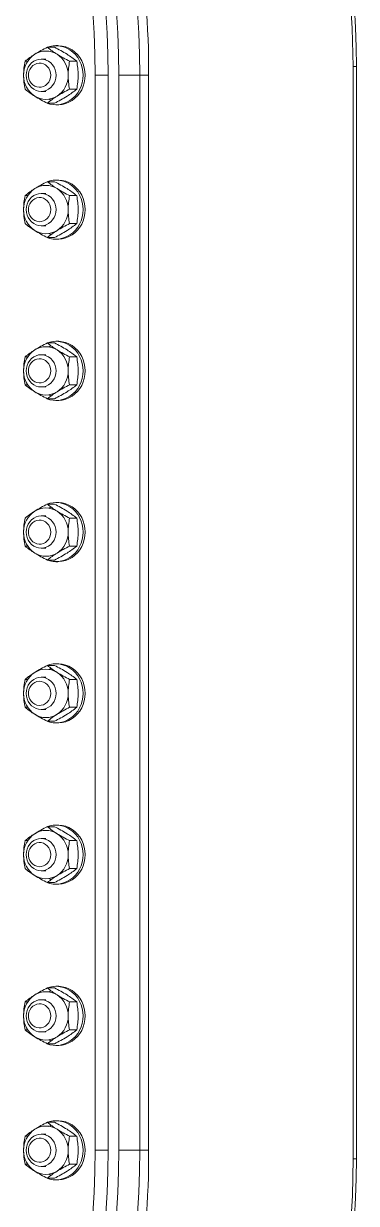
# Model space of a CAD drawing. Header units: inches. Extents: x 0 to 4731, y 0 to 1632.
# Drawn here: x 1624.62 to 1634.37, y 531.47 to 566.04 of the extents above; entities that cross this region are included whole.
import ezdxf

# ---------------------------------------------------------------- set-up
doc = ezdxf.new("R2010")
doc.units = ezdxf.units.IN
doc.header["$LTSCALE"] = 48
doc.header["$MEASUREMENT"] = 0
doc.layers.add('Equipment-AM_0', color=7, linetype='Continuous', lineweight=50)

msp = doc.modelspace()

# ---------------------------------------------------------------- linework, layer by layer
at = {"layer": 'Equipment-AM_0', "lineweight": 18}
for p, q in [((1625.526375, 565.344525), (1625.319768, 565.344525)), ((1625.630744, 565.392375), (1625.569211, 565.392375)), ((1624.74431, 564.93538), (1624.667442, 564.93538)), ((1625.276932, 564.998675), (1625.138484, 564.998675)), ((1626.178701, 564.93538), (1625.972094, 564.93538)), ((1626.717954, 564.526234), (1627.102532, 564.526234)), ((1626.717954, 533.030171), (1626.717954, 564.526234)), ((1627.102532, 533.030171), (1627.102532, 564.526234)), ((1627.410194, 564.526234), (1627.410194, 533.030171)), ((1628.025519, 564.526234), (1627.410194, 564.526234)), ((1628.025519, 564.526234), (1628.025519, 533.030171)), ((1628.025519, 564.526234), (1628.284817, 564.526234)), ((1628.284817, 564.778202), (1628.284817, 532.778202)), ((1634.274752, 564.778202), (1634.274752, 532.778202)), ((1634.274752, 564.778202), (1634.370121, 564.778202)), ((1634.370121, 532.778202), (1634.370121, 564.778202)), ((1626.178701, 564.117088), (1625.972094, 564.117088)), ((1625.138484, 564.053793), (1625.276932, 564.053793)), ((1625.526375, 563.707942), (1625.319768, 563.707942)), ((1625.569211, 563.660092), (1625.630744, 563.660092)), ((1625.526375, 561.407518), (1625.319768, 561.407518)), ((1625.630744, 561.455368), (1625.569211, 561.455368)), ((1625.276932, 561.061667), (1625.138484, 561.061667)), ((1624.74431, 560.998372), (1624.667442, 560.998372)), ((1626.178701, 560.998372), (1625.972094, 560.998372)), ((1625.138484, 560.116785), (1625.276932, 560.116785)), ((1626.178701, 560.18008), (1625.972094, 560.18008)), ((1625.526375, 559.770934), (1625.319768, 559.770934)), ((1625.569211, 559.723084), (1625.630744, 559.723084)), ((1625.526375, 556.683108), (1625.319768, 556.683108)), ((1625.630744, 556.730958), (1625.569211, 556.730958)), ((1624.74431, 556.273962), (1624.667442, 556.273962)), ((1625.276932, 556.337257), (1625.138484, 556.337257)), ((1626.178701, 556.273962), (1625.972094, 556.273962)), ((1624.74431, 555.45567), (1624.667442, 555.45567)), ((1625.138484, 555.392375), (1625.276932, 555.392375)), ((1626.178701, 555.45567), (1625.972094, 555.45567)), ((1625.526375, 555.046525), (1625.319768, 555.046525)), ((1625.569211, 554.998675), (1625.630744, 554.998675)), ((1625.526375, 551.958699), (1625.319768, 551.958699)), ((1625.630744, 552.006549), (1625.569211, 552.006549)), ((1625.276932, 551.612848), (1625.138484, 551.612848)), ((1626.178701, 551.549553), (1625.972094, 551.549553)), ((1624.74431, 550.731261), (1624.667442, 550.731261)), ((1625.138484, 550.667966), (1625.276932, 550.667966)), ((1626.178701, 550.731261), (1625.972094, 550.731261)), ((1625.526375, 550.322115), (1625.319768, 550.322115)), ((1625.569211, 550.274265), (1625.630744, 550.274265)), ((1625.526375, 547.234289), (1625.319768, 547.234289)), ((1625.630744, 547.282139), (1625.569211, 547.282139)), ((1625.276932, 546.888438), (1625.138484, 546.888438)), ((1624.74431, 546.825143), (1624.667442, 546.825143)), ((1626.178701, 546.825143), (1625.972094, 546.825143)), ((1624.74431, 546.006852), (1624.667442, 546.006852)), ((1625.138484, 545.943557), (1625.276932, 545.943557)), ((1626.178701, 546.006852), (1625.972094, 546.006852)), ((1625.526375, 545.597706), (1625.319768, 545.597706)), ((1625.569211, 545.549856), (1625.630744, 545.549856)), ((1625.526375, 542.50988), (1625.319768, 542.50988)), ((1625.630744, 542.55773), (1625.569211, 542.55773)), ((1624.74431, 542.100734), (1624.667442, 542.100734)), ((1625.276932, 542.164029), (1625.138484, 542.164029)), ((1626.178701, 542.100734), (1625.972094, 542.100734)), ((1625.138484, 541.219147), (1625.276932, 541.219147)), ((1626.178701, 541.282442), (1625.972094, 541.282442)), ((1625.526375, 540.873296), (1625.319768, 540.873296)), ((1625.569211, 540.825446), (1625.630744, 540.825446)), ((1625.526375, 537.78547), (1625.319768, 537.78547)), ((1625.630744, 537.83332), (1625.569211, 537.83332)), ((1624.74431, 537.376324), (1624.667442, 537.376324)), ((1625.276932, 537.43962), (1625.138484, 537.43962)), ((1626.178701, 537.376324), (1625.972094, 537.376324)), ((1624.74431, 536.558033), (1624.667442, 536.558033)), ((1625.138484, 536.494738), (1625.276932, 536.494738)), ((1626.178701, 536.558033), (1625.972094, 536.558033)), ((1625.526375, 536.148887), (1625.319768, 536.148887)), ((1625.569211, 536.101037), (1625.630744, 536.101037)), ((1625.526375, 533.848462), (1625.319768, 533.848462)), ((1625.630744, 533.896312), (1625.569211, 533.896312)), ((1624.74431, 533.439317), (1624.667442, 533.439317)), ((1625.276932, 533.502612), (1625.138484, 533.502612)), ((1626.178701, 533.439317), (1625.972094, 533.439317)), ((1626.717954, 533.030171), (1627.102532, 533.030171)), ((1628.025519, 533.030171), (1627.410194, 533.030171)), ((1628.025519, 533.030171), (1628.284817, 533.030171)), ((1634.274752, 532.778202), (1634.370121, 532.778202)), ((1624.74431, 532.621025), (1624.667442, 532.621025)), ((1625.138484, 532.55773), (1625.276932, 532.55773)), ((1626.178701, 532.621025), (1625.972094, 532.621025)), ((1625.526375, 532.211879), (1625.319768, 532.211879)), ((1625.569211, 532.164029), (1625.630744, 532.164029))]:
    msp.add_line(p, q, dxfattribs=at)
at = {"layer": 'Equipment-AM_0', "lineweight": 18, "flags": 128}
for points in [[(1634.180112, 567.00422), (1634.251051, 565.891986), (1634.274752, 564.778202)], [(1626.717954, 564.526234), (1626.710503, 565.144587), (1626.688154, 565.762516), (1626.650924, 566.379598)], [(1627.102532, 564.526234), (1627.095081, 565.144587), (1627.072732, 565.762516), (1627.035502, 566.379598)], [(1627.343164, 566.379598), (1627.380394, 565.762516), (1627.402743, 565.144587), (1627.410194, 564.526234)], [(1627.958489, 566.379598), (1627.995719, 565.762516), (1628.018068, 565.144587), (1628.025519, 564.526234)], [(1626.366499, 564.526234), (1626.359953, 564.636993), (1626.340423, 564.745934), (1626.30823, 564.851268), (1626.263903, 564.951265), (1626.208168, 565.044282), (1626.141942, 565.128793), (1626.066312, 565.203411), (1625.982519, 565.266909), (1625.89194, 565.318245), (1625.796061, 565.356576), (1625.696458, 565.381273), (1625.594765, 565.39193), (1625.492653, 565.388373), (1625.391798, 565.370659), (1625.299562, 565.341335)], [(1626.428031, 564.526234), (1626.421485, 564.636993), (1626.401956, 564.745934), (1626.369763, 564.851268), (1626.325435, 564.951265), (1626.269701, 565.044282), (1626.203475, 565.128793), (1626.127844, 565.203411), (1626.044052, 565.266909), (1625.953472, 565.318245), (1625.857594, 565.356576), (1625.757991, 565.381273), (1625.656298, 565.39193), (1625.630744, 565.392375)], [(1625.573368, 564.526234), (1625.566761, 564.444195), (1625.547141, 564.364649), (1625.515105, 564.290013), (1625.471624, 564.222554), (1625.418022, 564.164323), (1625.355926, 564.117088), (1625.287223, 564.082284), (1625.214001, 564.06097), (1625.138484, 564.053793), (1625.062967, 564.06097), (1624.989745, 564.082284), (1624.921042, 564.117088), (1624.858946, 564.164323), (1624.805343, 564.222554), (1624.761863, 564.290013), (1624.729826, 564.364649), (1624.710207, 564.444195), (1624.7036, 564.526234), (1624.710207, 564.608272), (1624.729826, 564.687818), (1624.761863, 564.762454), (1624.805343, 564.829913), (1624.858946, 564.888144), (1624.921042, 564.93538), (1624.989745, 564.970183), (1625.062967, 564.991497), (1625.138484, 564.998675), (1625.214001, 564.991497), (1625.287223, 564.970183), (1625.355926, 564.93538), (1625.418022, 564.888144), (1625.471624, 564.829913), (1625.515105, 564.762454), (1625.547141, 564.687818), (1625.566761, 564.608272), (1625.573368, 564.526234)], [(1625.418498, 564.526234), (1625.411821, 564.59756), (1625.392065, 564.665966), (1625.360037, 564.728652), (1625.31705, 564.78305), (1625.264863, 564.826934), (1625.205613, 564.858508), (1625.141725, 564.876478), (1625.075815, 564.88011), (1625.010581, 564.869253), (1624.948694, 564.844353), (1624.892688, 564.80643), (1624.844856, 564.757035), (1624.807155, 564.698191), (1624.781129, 564.632307), (1624.767845, 564.562081), (1624.767845, 564.490387), (1624.781129, 564.42016), (1624.807155, 564.354276), (1624.844856, 564.295432), (1624.892688, 564.246038), (1624.948694, 564.208114), (1625.010581, 564.183214), (1625.075815, 564.172358), (1625.141725, 564.175989), (1625.205613, 564.193959), (1625.264863, 564.225533), (1625.31705, 564.269417), (1625.360037, 564.323816), (1625.392065, 564.386501), (1625.411821, 564.454907), (1625.418498, 564.526234)], [(1625.304564, 563.7092), (1625.391798, 563.681808), (1625.492653, 563.664094), (1625.594765, 563.660537), (1625.696458, 563.671194), (1625.796061, 563.695891), (1625.89194, 563.734223), (1625.982519, 563.785559), (1626.066312, 563.849057), (1626.141942, 563.923674), (1626.208168, 564.008185), (1626.263903, 564.101203), (1626.30823, 564.201199), (1626.340423, 564.306533), (1626.359953, 564.415474), (1626.366499, 564.526234)], [(1625.630744, 563.660092), (1625.656298, 563.660537), (1625.757991, 563.671194), (1625.857594, 563.695891), (1625.953472, 563.734223), (1626.044052, 563.785559), (1626.127844, 563.849057), (1626.203475, 563.923674), (1626.269701, 564.008185), (1626.325435, 564.101203), (1626.369763, 564.201199), (1626.401956, 564.306533), (1626.421485, 564.415474), (1626.428031, 564.526234)], [(1625.365472, 563.830711), (1625.400387, 563.806178), (1625.422612, 563.788849)], [(1626.366499, 560.589226), (1626.359953, 560.699986), (1626.340423, 560.808927), (1626.30823, 560.91426), (1626.263903, 561.014257), (1626.208168, 561.107274), (1626.141942, 561.191785), (1626.066312, 561.266403), (1625.982519, 561.329901), (1625.89194, 561.381237), (1625.796061, 561.419568), (1625.696458, 561.444265), (1625.594765, 561.454923), (1625.492653, 561.451365), (1625.391798, 561.433652), (1625.300423, 561.404663)], [(1626.428031, 560.589226), (1626.421485, 560.699986), (1626.401956, 560.808927), (1626.369763, 560.91426), (1626.325435, 561.014257), (1626.269701, 561.107274), (1626.203475, 561.191785), (1626.127844, 561.266403), (1626.044052, 561.329901), (1625.953472, 561.381237), (1625.857594, 561.419568), (1625.757991, 561.444265), (1625.656298, 561.454923), (1625.630744, 561.455368)], [(1625.573368, 560.589226), (1625.566761, 560.507187), (1625.547141, 560.427641), (1625.515105, 560.353005), (1625.471624, 560.285547), (1625.418022, 560.227315), (1625.355926, 560.18008), (1625.287223, 560.145277), (1625.214001, 560.123962), (1625.138484, 560.116785), (1625.062967, 560.123962), (1624.989745, 560.145277), (1624.921042, 560.18008), (1624.858946, 560.227315), (1624.805343, 560.285547), (1624.761863, 560.353005), (1624.729826, 560.427641), (1624.710207, 560.507187), (1624.7036, 560.589226), (1624.710207, 560.671264), (1624.729826, 560.75081), (1624.761863, 560.825446), (1624.805343, 560.892905), (1624.858946, 560.951137), (1624.921042, 560.998372), (1624.989745, 561.033175), (1625.062967, 561.054489), (1625.138484, 561.061667), (1625.214001, 561.054489), (1625.287223, 561.033175), (1625.355926, 560.998372), (1625.418022, 560.951137), (1625.471624, 560.892905), (1625.515105, 560.825446), (1625.547141, 560.75081), (1625.566761, 560.671264), (1625.573368, 560.589226)], [(1625.418498, 560.589226), (1625.411821, 560.660552), (1625.392065, 560.728958), (1625.360037, 560.791644), (1625.31705, 560.846042), (1625.264863, 560.889927), (1625.205613, 560.9215), (1625.141725, 560.93947), (1625.075815, 560.943102), (1625.010581, 560.932245), (1624.948694, 560.907346), (1624.892688, 560.869422), (1624.844856, 560.820027), (1624.807155, 560.761183), (1624.781129, 560.695299), (1624.767845, 560.625073), (1624.767845, 560.553379), (1624.781129, 560.483152), (1624.807155, 560.417268), (1624.844856, 560.358425), (1624.892688, 560.30903), (1624.948694, 560.271106), (1625.010581, 560.246206), (1625.075815, 560.23535), (1625.141725, 560.238981), (1625.205613, 560.256951), (1625.264863, 560.288525), (1625.31705, 560.332409), (1625.360037, 560.386808), (1625.392065, 560.449493), (1625.411821, 560.5179), (1625.418498, 560.589226)], [(1625.300423, 559.773789), (1625.391798, 559.7448), (1625.492653, 559.727086), (1625.594765, 559.723529), (1625.696458, 559.734186), (1625.796061, 559.758884), (1625.89194, 559.797215), (1625.982519, 559.848551), (1626.066312, 559.912049), (1626.141942, 559.986666), (1626.208168, 560.071177), (1626.263903, 560.164195), (1626.30823, 560.264191), (1626.340423, 560.369525), (1626.359953, 560.478466), (1626.366499, 560.589226)], [(1625.630744, 559.723084), (1625.656298, 559.723529), (1625.757991, 559.734186), (1625.857594, 559.758884), (1625.953472, 559.797215), (1626.044052, 559.848551), (1626.127844, 559.912049), (1626.203475, 559.986666), (1626.269701, 560.071177), (1626.325435, 560.164195), (1626.369763, 560.264191), (1626.401956, 560.369525), (1626.421485, 560.478466), (1626.428031, 560.589226)], [(1625.365472, 559.893703), (1625.400387, 559.86917), (1625.422612, 559.851841)], [(1626.366499, 555.864816), (1626.359953, 555.975576), (1626.340423, 556.084517), (1626.30823, 556.189851), (1626.263903, 556.289847), (1626.208168, 556.382865), (1626.141942, 556.467376), (1626.066312, 556.541993), (1625.982519, 556.605491), (1625.89194, 556.656827), (1625.796061, 556.695159), (1625.696458, 556.719856), (1625.594765, 556.730513), (1625.492653, 556.726956), (1625.391798, 556.709242), (1625.300423, 556.680253)], [(1625.36559, 556.560422), (1625.400387, 556.584872), (1625.422612, 556.602201)], [(1626.428031, 555.864816), (1626.421485, 555.975576), (1626.401956, 556.084517), (1626.369763, 556.189851), (1626.325435, 556.289847), (1626.269701, 556.382865), (1626.203475, 556.467376), (1626.127844, 556.541993), (1626.044052, 556.605491), (1625.953472, 556.656827), (1625.857594, 556.695159), (1625.757991, 556.719856), (1625.656298, 556.730513), (1625.630744, 556.730958)], [(1625.573368, 555.864816), (1625.566761, 555.782778), (1625.547141, 555.703232), (1625.515105, 555.628596), (1625.471624, 555.561137), (1625.418022, 555.502906), (1625.355926, 555.45567), (1625.287223, 555.420867), (1625.214001, 555.399553), (1625.138484, 555.392375), (1625.062967, 555.399553), (1624.989745, 555.420867), (1624.921042, 555.45567), (1624.858946, 555.502906), (1624.805343, 555.561137), (1624.761863, 555.628596), (1624.729826, 555.703232), (1624.710207, 555.782778), (1624.7036, 555.864816), (1624.710207, 555.946855), (1624.729826, 556.026401), (1624.761863, 556.101037), (1624.805343, 556.168496), (1624.858946, 556.226727), (1624.921042, 556.273962), (1624.989745, 556.308766), (1625.062967, 556.33008), (1625.138484, 556.337257), (1625.214001, 556.33008), (1625.287223, 556.308766), (1625.355926, 556.273962), (1625.418022, 556.226727), (1625.471624, 556.168496), (1625.515105, 556.101037), (1625.547141, 556.026401), (1625.566761, 555.946855), (1625.573368, 555.864816)], [(1625.418498, 555.864816), (1625.411821, 555.936143), (1625.392065, 556.004549), (1625.360037, 556.067234), (1625.31705, 556.121633), (1625.264863, 556.165517), (1625.205613, 556.197091), (1625.141725, 556.215061), (1625.075815, 556.218692), (1625.010581, 556.207836), (1624.948694, 556.182936), (1624.892688, 556.145012), (1624.844856, 556.095618), (1624.807155, 556.036774), (1624.781129, 555.97089), (1624.767845, 555.900663), (1624.767845, 555.828969), (1624.781129, 555.758743), (1624.807155, 555.692859), (1624.844856, 555.634015), (1624.892688, 555.58462), (1624.948694, 555.546697), (1625.010581, 555.521797), (1625.075815, 555.51094), (1625.141725, 555.514572), (1625.205613, 555.532542), (1625.264863, 555.564116), (1625.31705, 555.608), (1625.360037, 555.662398), (1625.392065, 555.725084), (1625.411821, 555.79349), (1625.418498, 555.864816)], [(1625.300423, 555.049379), (1625.391798, 555.020391), (1625.492653, 555.002677), (1625.594765, 554.99912), (1625.696458, 555.009777), (1625.796061, 555.034474), (1625.89194, 555.072805), (1625.982519, 555.124142), (1626.066312, 555.187639), (1626.141942, 555.262257), (1626.208168, 555.346768), (1626.263903, 555.439785), (1626.30823, 555.539782), (1626.340423, 555.645116), (1626.359953, 555.754057), (1626.366499, 555.864816)], [(1625.630744, 554.998675), (1625.656298, 554.99912), (1625.757991, 555.009777), (1625.857594, 555.034474), (1625.953472, 555.072805), (1626.044052, 555.124142), (1626.127844, 555.187639), (1626.203475, 555.262257), (1626.269701, 555.346768), (1626.325435, 555.439785), (1626.369763, 555.539782), (1626.401956, 555.645116), (1626.421485, 555.754057), (1626.428031, 555.864816)], [(1625.365472, 555.169294), (1625.400387, 555.144761), (1625.422612, 555.127432)], [(1626.366499, 551.140407), (1626.359953, 551.251167), (1626.340423, 551.360108), (1626.30823, 551.465441), (1626.263903, 551.565438), (1626.208168, 551.658455), (1626.141942, 551.742967), (1626.066312, 551.817584), (1625.982519, 551.881082), (1625.89194, 551.932418), (1625.796061, 551.970749), (1625.696458, 551.995446), (1625.594765, 552.006104), (1625.492653, 552.002546), (1625.391798, 551.984833), (1625.300423, 551.955844)], [(1625.36559, 551.836013), (1625.400387, 551.860462), (1625.422612, 551.877792)], [(1626.428031, 551.140407), (1626.421485, 551.251167), (1626.401956, 551.360108), (1626.369763, 551.465441), (1626.325435, 551.565438), (1626.269701, 551.658455), (1626.203475, 551.742967), (1626.127844, 551.817584), (1626.044052, 551.881082), (1625.953472, 551.932418), (1625.857594, 551.970749), (1625.757991, 551.995446), (1625.656298, 552.006104), (1625.630744, 552.006549)], [(1625.573368, 551.140407), (1625.566761, 551.058368), (1625.547141, 550.978823), (1625.515105, 550.904186), (1625.471624, 550.836728), (1625.418022, 550.778496), (1625.355926, 550.731261), (1625.287223, 550.696458), (1625.214001, 550.675143), (1625.138484, 550.667966), (1625.062967, 550.675143), (1624.989745, 550.696458), (1624.921042, 550.731261), (1624.858946, 550.778496), (1624.805343, 550.836728), (1624.761863, 550.904186), (1624.729826, 550.978823), (1624.710207, 551.058368), (1624.7036, 551.140407), (1624.710207, 551.222445), (1624.729826, 551.301991), (1624.761863, 551.376627), (1624.805343, 551.444086), (1624.858946, 551.502318), (1624.921042, 551.549553), (1624.989745, 551.584356), (1625.062967, 551.60567), (1625.138484, 551.612848), (1625.214001, 551.60567), (1625.287223, 551.584356), (1625.355926, 551.549553), (1625.418022, 551.502318), (1625.471624, 551.444086), (1625.515105, 551.376627), (1625.547141, 551.301991), (1625.566761, 551.222445), (1625.573368, 551.140407)], [(1625.418498, 551.140407), (1625.411821, 551.211733), (1625.392065, 551.280139), (1625.360037, 551.342825), (1625.31705, 551.397223), (1625.264863, 551.441108), (1625.205613, 551.472681), (1625.141725, 551.490652), (1625.075815, 551.494283), (1625.010581, 551.483426), (1624.948694, 551.458527), (1624.892688, 551.420603), (1624.844856, 551.371208), (1624.807155, 551.312364), (1624.781129, 551.24648), (1624.767845, 551.176254), (1624.767845, 551.10456), (1624.781129, 551.034333), (1624.807155, 550.96845), (1624.844856, 550.909606), (1624.892688, 550.860211), (1624.948694, 550.822287), (1625.010581, 550.797387), (1625.075815, 550.786531), (1625.141725, 550.790162), (1625.205613, 550.808133), (1625.264863, 550.839706), (1625.31705, 550.883591), (1625.360037, 550.937989), (1625.392065, 551.000675), (1625.411821, 551.069081), (1625.418498, 551.140407)], [(1625.300423, 550.32497), (1625.391798, 550.295981), (1625.492653, 550.278268), (1625.594765, 550.27471), (1625.696458, 550.285368), (1625.796061, 550.310065), (1625.89194, 550.348396), (1625.982519, 550.399732), (1626.066312, 550.46323), (1626.141942, 550.537847), (1626.208168, 550.622358), (1626.263903, 550.715376), (1626.30823, 550.815372), (1626.340423, 550.920706), (1626.359953, 551.029647), (1626.366499, 551.140407)], [(1625.630744, 550.274265), (1625.656298, 550.27471), (1625.757991, 550.285368), (1625.857594, 550.310065), (1625.953472, 550.348396), (1626.044052, 550.399732), (1626.127844, 550.46323), (1626.203475, 550.537847), (1626.269701, 550.622358), (1626.325435, 550.715376), (1626.369763, 550.815372), (1626.401956, 550.920706), (1626.421485, 551.029647), (1626.428031, 551.140407)], [(1626.366499, 546.415997), (1626.359953, 546.526757), (1626.340423, 546.635698), (1626.30823, 546.741032), (1626.263903, 546.841028), (1626.208168, 546.934046), (1626.141942, 547.018557), (1626.066312, 547.093174), (1625.982519, 547.156672), (1625.89194, 547.208008), (1625.796061, 547.24634), (1625.696458, 547.271037), (1625.594765, 547.281694), (1625.492653, 547.278137), (1625.391798, 547.260423), (1625.300423, 547.231434)], [(1626.428031, 546.415997), (1626.421485, 546.526757), (1626.401956, 546.635698), (1626.369763, 546.741032), (1626.325435, 546.841028), (1626.269701, 546.934046), (1626.203475, 547.018557), (1626.127844, 547.093174), (1626.044052, 547.156672), (1625.953472, 547.208008), (1625.857594, 547.24634), (1625.757991, 547.271037), (1625.656298, 547.281694), (1625.630744, 547.282139)], [(1625.573368, 546.415997), (1625.566761, 546.333959), (1625.547141, 546.254413), (1625.515105, 546.179777), (1625.471624, 546.112318), (1625.418022, 546.054087), (1625.355926, 546.006852), (1625.287223, 545.972048), (1625.214001, 545.950734), (1625.138484, 545.943557), (1625.062967, 545.950734), (1624.989745, 545.972048), (1624.921042, 546.006852), (1624.858946, 546.054087), (1624.805343, 546.112318), (1624.761863, 546.179777), (1624.729826, 546.254413), (1624.710207, 546.333959), (1624.7036, 546.415997), (1624.710207, 546.498036), (1624.729826, 546.577582), (1624.761863, 546.652218), (1624.805343, 546.719677), (1624.858946, 546.777908), (1624.921042, 546.825143), (1624.989745, 546.859947), (1625.062967, 546.881261), (1625.138484, 546.888438), (1625.214001, 546.881261), (1625.287223, 546.859947), (1625.355926, 546.825143), (1625.418022, 546.777908), (1625.471624, 546.719677), (1625.515105, 546.652218), (1625.547141, 546.577582), (1625.566761, 546.498036), (1625.573368, 546.415997)], [(1625.36559, 547.111603), (1625.400387, 547.136053), (1625.422612, 547.153382)], [(1625.418498, 546.415997), (1625.411821, 546.487324), (1625.392065, 546.55573), (1625.360037, 546.618415), (1625.31705, 546.672814), (1625.264863, 546.716698), (1625.205613, 546.748272), (1625.141725, 546.766242), (1625.075815, 546.769873), (1625.010581, 546.759017), (1624.948694, 546.734117), (1624.892688, 546.696194), (1624.844856, 546.646799), (1624.807155, 546.587955), (1624.781129, 546.522071), (1624.767845, 546.451844), (1624.767845, 546.38015), (1624.781129, 546.309924), (1624.807155, 546.24404), (1624.844856, 546.185196), (1624.892688, 546.135801), (1624.948694, 546.097878), (1625.010581, 546.072978), (1625.075815, 546.062122), (1625.141725, 546.065753), (1625.205613, 546.083723), (1625.264863, 546.115297), (1625.31705, 546.159181), (1625.360037, 546.21358), (1625.392065, 546.276265), (1625.411821, 546.344671), (1625.418498, 546.415997)], [(1625.300423, 545.600561), (1625.391798, 545.571572), (1625.492653, 545.553858), (1625.594765, 545.550301), (1625.696458, 545.560958), (1625.796061, 545.585655), (1625.89194, 545.623987), (1625.982519, 545.675323), (1626.066312, 545.738821), (1626.141942, 545.813438), (1626.208168, 545.897949), (1626.263903, 545.990967), (1626.30823, 546.090963), (1626.340423, 546.196297), (1626.359953, 546.305238), (1626.366499, 546.415997)], [(1625.630744, 545.549856), (1625.656298, 545.550301), (1625.757991, 545.560958), (1625.857594, 545.585655), (1625.953472, 545.623987), (1626.044052, 545.675323), (1626.127844, 545.738821), (1626.203475, 545.813438), (1626.269701, 545.897949), (1626.325435, 545.990967), (1626.369763, 546.090963), (1626.401956, 546.196297), (1626.421485, 546.305238), (1626.428031, 546.415997)], [(1626.366499, 541.691588), (1626.359953, 541.802348), (1626.340423, 541.911289), (1626.30823, 542.016622), (1626.263903, 542.116619), (1626.208168, 542.209636), (1626.141942, 542.294148), (1626.066312, 542.368765), (1625.982519, 542.432263), (1625.89194, 542.483599), (1625.796061, 542.52193), (1625.696458, 542.546627), (1625.594765, 542.557285), (1625.492653, 542.553727), (1625.391798, 542.536014), (1625.299562, 542.506689)], [(1626.428031, 541.691588), (1626.421485, 541.802348), (1626.401956, 541.911289), (1626.369763, 542.016622), (1626.325435, 542.116619), (1626.269701, 542.209636), (1626.203475, 542.294148), (1626.127844, 542.368765), (1626.044052, 542.432263), (1625.953472, 542.483599), (1625.857594, 542.52193), (1625.757991, 542.546627), (1625.656298, 542.557285), (1625.630744, 542.55773)], [(1625.573368, 541.691588), (1625.566761, 541.609549), (1625.547141, 541.530004), (1625.515105, 541.455368), (1625.471624, 541.387909), (1625.418022, 541.329677), (1625.355926, 541.282442), (1625.287223, 541.247639), (1625.214001, 541.226324), (1625.138484, 541.219147), (1625.062967, 541.226324), (1624.989745, 541.247639), (1624.921042, 541.282442), (1624.858946, 541.329677), (1624.805343, 541.387909), (1624.761863, 541.455368), (1624.729826, 541.530004), (1624.710207, 541.609549), (1624.7036, 541.691588), (1624.710207, 541.773627), (1624.729826, 541.853172), (1624.761863, 541.927808), (1624.805343, 541.995267), (1624.858946, 542.053499), (1624.921042, 542.100734), (1624.989745, 542.135537), (1625.062967, 542.156852), (1625.138484, 542.164029), (1625.214001, 542.156852), (1625.287223, 542.135537), (1625.355926, 542.100734), (1625.418022, 542.053499), (1625.471624, 541.995267), (1625.515105, 541.927808), (1625.547141, 541.853172), (1625.566761, 541.773627), (1625.573368, 541.691588)], [(1625.418498, 541.691588), (1625.411821, 541.762914), (1625.392065, 541.83132), (1625.360037, 541.894006), (1625.31705, 541.948404), (1625.264863, 541.992289), (1625.205613, 542.023862), (1625.141725, 542.041833), (1625.075815, 542.045464), (1625.010581, 542.034607), (1624.948694, 542.009708), (1624.892688, 541.971784), (1624.844856, 541.922389), (1624.807155, 541.863545), (1624.781129, 541.797662), (1624.767845, 541.727435), (1624.767845, 541.655741), (1624.781129, 541.585514), (1624.807155, 541.519631), (1624.844856, 541.460787), (1624.892688, 541.411392), (1624.948694, 541.373468), (1625.010581, 541.348569), (1625.075815, 541.337712), (1625.141725, 541.341343), (1625.205613, 541.359314), (1625.264863, 541.390887), (1625.31705, 541.434772), (1625.360037, 541.48917), (1625.392065, 541.551856), (1625.411821, 541.620262), (1625.418498, 541.691588)], [(1625.304564, 540.874554), (1625.391798, 540.847162), (1625.492653, 540.829449), (1625.594765, 540.825891), (1625.696458, 540.836549), (1625.796061, 540.861246), (1625.89194, 540.899577), (1625.982519, 540.950913), (1626.066312, 541.014411), (1626.141942, 541.089028), (1626.208168, 541.17354), (1626.263903, 541.266557), (1626.30823, 541.366554), (1626.340423, 541.471887), (1626.359953, 541.580828), (1626.366499, 541.691588)], [(1625.630744, 540.825446), (1625.656298, 540.825891), (1625.757991, 540.836549), (1625.857594, 540.861246), (1625.953472, 540.899577), (1626.044052, 540.950913), (1626.127844, 541.014411), (1626.203475, 541.089028), (1626.269701, 541.17354), (1626.325435, 541.266557), (1626.369763, 541.366554), (1626.401956, 541.471887), (1626.421485, 541.580828), (1626.428031, 541.691588)], [(1625.365472, 540.996065), (1625.400387, 540.971532), (1625.422612, 540.954203)], [(1626.366499, 536.967179), (1626.359953, 537.077938), (1626.340423, 537.186879), (1626.30823, 537.292213), (1626.263903, 537.39221), (1626.208168, 537.485227), (1626.141942, 537.569738), (1626.066312, 537.644355), (1625.982519, 537.707853), (1625.89194, 537.759189), (1625.796061, 537.797521), (1625.696458, 537.822218), (1625.594765, 537.832875), (1625.492653, 537.829318), (1625.391798, 537.811604), (1625.300423, 537.782615)], [(1625.36559, 537.662784), (1625.400387, 537.687234), (1625.422612, 537.704563)], [(1626.428031, 536.967179), (1626.421485, 537.077938), (1626.401956, 537.186879), (1626.369763, 537.292213), (1626.325435, 537.39221), (1626.269701, 537.485227), (1626.203475, 537.569738), (1626.127844, 537.644355), (1626.044052, 537.707853), (1625.953472, 537.759189), (1625.857594, 537.797521), (1625.757991, 537.822218), (1625.656298, 537.832875), (1625.630744, 537.83332)], [(1625.573368, 536.967179), (1625.566761, 536.88514), (1625.547141, 536.805594), (1625.515105, 536.730958), (1625.471624, 536.663499), (1625.418022, 536.605268), (1625.355926, 536.558033), (1625.287223, 536.523229), (1625.214001, 536.501915), (1625.138484, 536.494738), (1625.062967, 536.501915), (1624.989745, 536.523229), (1624.921042, 536.558033), (1624.858946, 536.605268), (1624.805343, 536.663499), (1624.761863, 536.730958), (1624.729826, 536.805594), (1624.710207, 536.88514), (1624.7036, 536.967179), (1624.710207, 537.049217), (1624.729826, 537.128763), (1624.761863, 537.203399), (1624.805343, 537.270858), (1624.858946, 537.329089), (1624.921042, 537.376324), (1624.989745, 537.411128), (1625.062967, 537.432442), (1625.138484, 537.43962), (1625.214001, 537.432442), (1625.287223, 537.411128), (1625.355926, 537.376324), (1625.418022, 537.329089), (1625.471624, 537.270858), (1625.515105, 537.203399), (1625.547141, 537.128763), (1625.566761, 537.049217), (1625.573368, 536.967179)], [(1625.418498, 536.967179), (1625.411821, 537.038505), (1625.392065, 537.106911), (1625.360037, 537.169596), (1625.31705, 537.223995), (1625.264863, 537.267879), (1625.205613, 537.299453), (1625.141725, 537.317423), (1625.075815, 537.321054), (1625.010581, 537.310198), (1624.948694, 537.285298), (1624.892688, 537.247375), (1624.844856, 537.19798), (1624.807155, 537.139136), (1624.781129, 537.073252), (1624.767845, 537.003026), (1624.767845, 536.931332), (1624.781129, 536.861105), (1624.807155, 536.795221), (1624.844856, 536.736377), (1624.892688, 536.686982), (1624.948694, 536.649059), (1625.010581, 536.624159), (1625.075815, 536.613303), (1625.141725, 536.616934), (1625.205613, 536.634904), (1625.264863, 536.666478), (1625.31705, 536.710362), (1625.360037, 536.764761), (1625.392065, 536.827446), (1625.411821, 536.895852), (1625.418498, 536.967179)], [(1625.300423, 536.151742), (1625.391798, 536.122753), (1625.492653, 536.105039), (1625.594765, 536.101482), (1625.696458, 536.112139), (1625.796061, 536.136836), (1625.89194, 536.175168), (1625.982519, 536.226504), (1626.066312, 536.290002), (1626.141942, 536.364619), (1626.208168, 536.44913), (1626.263903, 536.542148), (1626.30823, 536.642144), (1626.340423, 536.747478), (1626.359953, 536.856419), (1626.366499, 536.967179)], [(1625.630744, 536.101037), (1625.656298, 536.101482), (1625.757991, 536.112139), (1625.857594, 536.136836), (1625.953472, 536.175168), (1626.044052, 536.226504), (1626.127844, 536.290002), (1626.203475, 536.364619), (1626.269701, 536.44913), (1626.325435, 536.542148), (1626.369763, 536.642144), (1626.401956, 536.747478), (1626.421485, 536.856419), (1626.428031, 536.967179)], [(1625.365472, 536.271656), (1625.400387, 536.247123), (1625.422612, 536.229794)], [(1626.366499, 533.030171), (1626.359953, 533.14093), (1626.340423, 533.249872), (1626.30823, 533.355205), (1626.263903, 533.455202), (1626.208168, 533.548219), (1626.141942, 533.63273), (1626.066312, 533.707348), (1625.982519, 533.770846), (1625.89194, 533.822182), (1625.796061, 533.860513), (1625.696458, 533.88521), (1625.594765, 533.895867), (1625.492653, 533.89231), (1625.391798, 533.874596), (1625.300423, 533.845608)], [(1625.36559, 533.725776), (1625.400387, 533.750226), (1625.422612, 533.767555)], [(1626.428031, 533.030171), (1626.421485, 533.14093), (1626.401956, 533.249872), (1626.369763, 533.355205), (1626.325435, 533.455202), (1626.269701, 533.548219), (1626.203475, 533.63273), (1626.127844, 533.707348), (1626.044052, 533.770846), (1625.953472, 533.822182), (1625.857594, 533.860513), (1625.757991, 533.88521), (1625.656298, 533.895867), (1625.630744, 533.896312)], [(1625.573368, 533.030171), (1625.566761, 532.948132), (1625.547141, 532.868586), (1625.515105, 532.79395), (1625.471624, 532.726491), (1625.418022, 532.66826), (1625.355926, 532.621025), (1625.287223, 532.586221), (1625.214001, 532.564907), (1625.138484, 532.55773), (1625.062967, 532.564907), (1624.989745, 532.586221), (1624.921042, 532.621025), (1624.858946, 532.66826), (1624.805343, 532.726491), (1624.761863, 532.79395), (1624.729826, 532.868586), (1624.710207, 532.948132), (1624.7036, 533.030171), (1624.710207, 533.112209), (1624.729826, 533.191755), (1624.761863, 533.266391), (1624.805343, 533.33385), (1624.858946, 533.392081), (1624.921042, 533.439317), (1624.989745, 533.47412), (1625.062967, 533.495434), (1625.138484, 533.502612), (1625.214001, 533.495434), (1625.287223, 533.47412), (1625.355926, 533.439317), (1625.418022, 533.392081), (1625.471624, 533.33385), (1625.515105, 533.266391), (1625.547141, 533.191755), (1625.566761, 533.112209), (1625.573368, 533.030171)], [(1625.418498, 533.030171), (1625.411821, 533.101497), (1625.392065, 533.169903), (1625.360037, 533.232589), (1625.31705, 533.286987), (1625.264863, 533.330871), (1625.205613, 533.362445), (1625.141725, 533.380415), (1625.075815, 533.384047), (1625.010581, 533.37319), (1624.948694, 533.34829), (1624.892688, 533.310367), (1624.844856, 533.260972), (1624.807155, 533.202128), (1624.781129, 533.136244), (1624.767845, 533.066018), (1624.767845, 532.994324), (1624.781129, 532.924097), (1624.807155, 532.858213), (1624.844856, 532.799369), (1624.892688, 532.749975), (1624.948694, 532.712051), (1625.010581, 532.687151), (1625.075815, 532.676295), (1625.141725, 532.679926), (1625.205613, 532.697896), (1625.264863, 532.72947), (1625.31705, 532.773354), (1625.360037, 532.827753), (1625.392065, 532.890438), (1625.411821, 532.958844), (1625.418498, 533.030171)], [(1625.304564, 532.213137), (1625.391798, 532.185745), (1625.492653, 532.168031), (1625.594765, 532.164474), (1625.696458, 532.175131), (1625.796061, 532.199828), (1625.89194, 532.23816), (1625.982519, 532.289496), (1626.066312, 532.352994), (1626.141942, 532.427611), (1626.208168, 532.512122), (1626.263903, 532.60514), (1626.30823, 532.705136), (1626.340423, 532.81047), (1626.359953, 532.919411), (1626.366499, 533.030171)], [(1625.630744, 532.164029), (1625.656298, 532.164474), (1625.757991, 532.175131), (1625.857594, 532.199828), (1625.953472, 532.23816), (1626.044052, 532.289496), (1626.127844, 532.352994), (1626.203475, 532.427611), (1626.269701, 532.512122), (1626.325435, 532.60514), (1626.369763, 532.705136), (1626.401956, 532.81047), (1626.421485, 532.919411), (1626.428031, 533.030171)], [(1626.650924, 531.176806), (1626.688154, 531.793888), (1626.710503, 532.411818), (1626.717954, 533.030171)], [(1627.035502, 531.176806), (1627.072732, 531.793888), (1627.095081, 532.411818), (1627.102532, 533.030171)], [(1627.410194, 533.030171), (1627.402743, 532.411818), (1627.380394, 531.793888), (1627.343164, 531.176806)], [(1628.025519, 533.030171), (1628.018068, 532.411818), (1627.995719, 531.793888), (1627.958489, 531.176806)], [(1634.274752, 532.778202), (1634.25223, 531.693721), (1634.184858, 530.610199)], [(1625.365472, 532.334648), (1625.400387, 532.310115), (1625.422612, 532.292786)]]:
    msp.add_lwpolyline(points, dxfattribs=at)
at = {"layer": 'Equipment-AM_0', "lineweight": 18}
for centre, radius, start, end in [((1607.796095, 564.731961), 26.574067, 0.0997003, 39.2488846), ((1607.611792, 564.779061), 20.673025, 359.9976196, 23.7250764), ((1627.242719, 561.440918), 4.351538, 116.2252579, 121.7826723), ((1625.276932, 564.625949), 0.608754, 57.6026398, 122.3973602), ((1626.984257, 567.351306), 2.607238, 230.3265717, 238.0120105), ((1623.586871, 561.41106), 4.385639, 58.2389503, 63.7531194), ((1625.345877, 564.536441), 0.721343, 123.2120479, 180.8107982), ((1626.731235, 564.512493), 2.106675, 168.41997, 179.6262909), ((1626.323955, 562.939646), 2.593644, 121.9678175, 129.6936003), ((1625.207987, 564.536441), 0.721343, 359.1892018, 56.7879521), ((1627.911599, 568.868845), 4.385639, 238.2389503, 243.7531194), ((1624.514212, 562.928599), 2.607238, 50.3265717, 58.0120105), ((1628.035888, 564.512493), 2.106675, 168.41997, 179.6262909), ((1624.11355, 564.512351), 2.108033, 0.3773315, 11.5764076), ((1625.345877, 564.516026), 0.721343, 179.1892018, 236.7879521), ((1626.725233, 564.539346), 2.100668, 180.3576372, 191.5961019), ((1625.207987, 564.516026), 0.721343, 303.2120479, 0.8107982), ((1628.029886, 564.539346), 2.100668, 180.3576372, 191.5961019), ((1624.122264, 564.539204), 2.099313, 348.4002593, 359.6460016), ((1626.323955, 566.112821), 2.593644, 230.3063997, 238.0321825), ((1627.911599, 560.183622), 4.385639, 116.2468806, 121.7610497), ((1624.514212, 566.123868), 2.607238, 301.9879895, 309.6734283), ((1625.276932, 564.426518), 0.608754, 237.6026398, 302.3973602), ((1627.242719, 567.611549), 4.351538, 238.2173277, 243.7747421), ((1626.984257, 561.701162), 2.607238, 121.9879895, 129.6734283), ((1623.586871, 567.641408), 4.385639, 296.2468806, 301.7610497), ((1627.242719, 557.503911), 4.351538, 116.2252579, 121.7826723), ((1626.984257, 563.414298), 2.607238, 230.3265717, 238.0120105), ((1623.586871, 557.474052), 4.385639, 58.2389503, 63.7531194), ((1625.345877, 560.599433), 0.721343, 123.2120479, 180.8107982), ((1626.323955, 559.002638), 2.593644, 121.9678175, 129.6936003), ((1625.276932, 560.688941), 0.608754, 57.6026398, 122.3973602), ((1625.207987, 560.599433), 0.721343, 359.1892018, 56.7879521), ((1627.911599, 564.931837), 4.385639, 238.2389503, 243.7531194), ((1624.514212, 558.991591), 2.607238, 50.3265717, 58.0120105), ((1626.731235, 560.575485), 2.106675, 168.41997, 179.6262909), ((1628.035888, 560.575485), 2.106675, 168.41997, 179.6262909), ((1624.11355, 560.575343), 2.108033, 0.3773315, 11.5764076), ((1625.345877, 560.579018), 0.721343, 179.1892018, 236.7879521), ((1626.725233, 560.602338), 2.100668, 180.3576372, 191.5961019), ((1625.207987, 560.579018), 0.721343, 303.2120479, 0.8107982), ((1628.029886, 560.602338), 2.100668, 180.3576372, 191.5961019), ((1624.122264, 560.602196), 2.099313, 348.4002593, 359.6460016), ((1626.323955, 562.175813), 2.593644, 230.3063997, 238.0321825), ((1625.276932, 560.48951), 0.608754, 237.6026398, 302.3973602), ((1627.242719, 563.674541), 4.351538, 238.2173277, 243.7747421), ((1626.984257, 557.764154), 2.607238, 121.9879895, 129.6734283), ((1623.586871, 563.7044), 4.385639, 296.2468806, 301.7610497), ((1627.911599, 556.246614), 4.385639, 116.2468806, 121.7610497), ((1624.514212, 562.18686), 2.607238, 301.9879895, 309.6734283), ((1627.242719, 552.779501), 4.351538, 116.2252579, 121.7826723), ((1625.276932, 555.964532), 0.608754, 57.6026398, 122.3973602), ((1626.984257, 558.689888), 2.607238, 230.3265717, 238.0120105), ((1623.586871, 552.749642), 4.385639, 58.2389503, 63.7531194), ((1625.345877, 555.875024), 0.721343, 123.2120479, 180.8107982), ((1626.731235, 555.851076), 2.106675, 168.41997, 179.6262909), ((1626.323955, 554.278229), 2.593644, 121.9678175, 129.6936003), ((1625.207987, 555.875024), 0.721343, 359.1892018, 56.7879521), ((1627.911599, 560.207428), 4.385639, 238.2389503, 243.7531194), ((1624.514212, 554.267182), 2.607238, 50.3265717, 58.0120105), ((1628.035888, 555.851076), 2.106675, 168.41997, 179.6262909), ((1624.11355, 555.850934), 2.108033, 0.3773315, 11.5764076), ((1625.345877, 555.854609), 0.721343, 179.1892018, 236.7879521), ((1626.725233, 555.877929), 2.100668, 180.3576372, 191.5961019), ((1625.207987, 555.854609), 0.721343, 303.2120479, 0.8107982), ((1628.029886, 555.877929), 2.100668, 180.3576372, 191.5961019), ((1624.122264, 555.877787), 2.099313, 348.4002593, 359.6460016), ((1626.323955, 557.451404), 2.593644, 230.3063997, 238.0321825), ((1625.276932, 555.765101), 0.608754, 237.6026398, 302.3973602), ((1627.242719, 558.950132), 4.351538, 238.2173277, 243.7747421), ((1626.984257, 553.039744), 2.607238, 121.9879895, 129.6734283), ((1623.586871, 558.97999), 4.385639, 296.2468806, 301.7610497), ((1627.911599, 551.522205), 4.385639, 116.2468806, 121.7610497), ((1624.514212, 557.462451), 2.607238, 301.9879895, 309.6734283), ((1625.345877, 551.150614), 0.721343, 123.2120479, 180.8107982), ((1626.323955, 549.553819), 2.593644, 121.9678175, 129.6936003), ((1627.242719, 548.055092), 4.351538, 116.2252579, 121.7826723), ((1625.276932, 551.240122), 0.608754, 57.6026398, 122.3973602), ((1626.984257, 553.965479), 2.607238, 230.3265717, 238.0120105), ((1623.586871, 548.025233), 4.385639, 58.2389503, 63.7531194), ((1625.207987, 551.150614), 0.721343, 359.1892018, 56.7879521), ((1627.911599, 555.483019), 4.385639, 238.2389503, 243.7531194), ((1624.514212, 549.542773), 2.607238, 50.3265717, 58.0120105), ((1626.731235, 551.126666), 2.106675, 168.41997, 179.6262909), ((1628.035888, 551.126666), 2.106675, 168.41997, 179.6262909), ((1624.11355, 551.126524), 2.108033, 0.3773315, 11.5764076), ((1625.345877, 551.130199), 0.721343, 179.1892018, 236.7879521), ((1626.725233, 551.153519), 2.100668, 180.3576372, 191.5961019), ((1625.207987, 551.130199), 0.721343, 303.2120479, 0.8107982), ((1628.029886, 551.153519), 2.100668, 180.3576372, 191.5961019), ((1624.122264, 551.153377), 2.099313, 348.4002593, 359.6460016), ((1626.323955, 552.726995), 2.593644, 230.3063997, 238.0321825), ((1627.911599, 546.797795), 4.385639, 116.2468806, 121.7610497), ((1624.514212, 552.738041), 2.607238, 301.9879895, 309.6734283), ((1625.276932, 551.040691), 0.608754, 237.6026398, 302.3973602), ((1627.242719, 554.225722), 4.351538, 238.2173277, 243.7747421), ((1626.984257, 548.315335), 2.607238, 121.9879895, 129.6734283), ((1623.586871, 554.255581), 4.385639, 296.2468806, 301.7610497), ((1627.242719, 543.330682), 4.351538, 116.2252579, 121.7826723), ((1626.984257, 549.241069), 2.607238, 230.3265717, 238.0120105), ((1623.586871, 543.300823), 4.385639, 58.2389503, 63.7531194), ((1625.345877, 546.426205), 0.721343, 123.2120479, 180.8107982), ((1626.323955, 544.82941), 2.593644, 121.9678175, 129.6936003), ((1625.276932, 546.515713), 0.608754, 57.6026398, 122.3973602), ((1625.207987, 546.426205), 0.721343, 359.1892018, 56.7879521), ((1627.911599, 550.758609), 4.385639, 238.2389503, 243.7531194), ((1624.514212, 544.818363), 2.607238, 50.3265717, 58.0120105), ((1626.731235, 546.402257), 2.106675, 168.41997, 179.6262909), ((1628.035888, 546.402257), 2.106675, 168.41997, 179.6262909), ((1624.11355, 546.402115), 2.108033, 0.3773315, 11.5764076), ((1625.345877, 546.40579), 0.721343, 179.1892018, 236.7879521), ((1626.725233, 546.42911), 2.100668, 180.3576372, 191.5961019), ((1625.207987, 546.40579), 0.721343, 303.2120479, 0.8107982), ((1628.029886, 546.42911), 2.100668, 180.3576372, 191.5961019), ((1624.122264, 546.428968), 2.099313, 348.4002593, 359.6460016), ((1626.323955, 548.002585), 2.593644, 230.3063997, 238.0321825), ((1625.276932, 546.316282), 0.608754, 237.6026398, 302.3973602), ((1627.242719, 549.501313), 4.351538, 238.2173277, 243.7747421), ((1626.984257, 543.590925), 2.607238, 121.9879895, 129.6734283), ((1623.586871, 549.531172), 4.385639, 296.2468806, 301.7610497), ((1627.911599, 542.073386), 4.385639, 116.2468806, 121.7610497), ((1624.514212, 548.013632), 2.607238, 301.9879895, 309.6734283), ((1627.242719, 538.606273), 4.351538, 116.2252579, 121.7826723), ((1625.276932, 541.791304), 0.608754, 57.6026398, 122.3973602), ((1626.984257, 544.51666), 2.607238, 230.3265717, 238.0120105), ((1623.586871, 538.576414), 4.385639, 58.2389503, 63.7531194), ((1625.345877, 541.701795), 0.721343, 123.2120479, 180.8107982), ((1626.731235, 541.677847), 2.106675, 168.41997, 179.6262909), ((1626.323955, 540.105), 2.593644, 121.9678175, 129.6936003), ((1625.207987, 541.701795), 0.721343, 359.1892018, 56.7879521), ((1627.911599, 546.0342), 4.385639, 238.2389503, 243.7531194), ((1624.514212, 540.093954), 2.607238, 50.3265717, 58.0120105), ((1628.035888, 541.677847), 2.106675, 168.41997, 179.6262909), ((1624.11355, 541.677705), 2.108033, 0.3773315, 11.5764076), ((1625.345877, 541.681381), 0.721343, 179.1892018, 236.7879521), ((1626.725233, 541.7047), 2.100668, 180.3576372, 191.5961019), ((1625.207987, 541.681381), 0.721343, 303.2120479, 0.8107982), ((1628.029886, 541.7047), 2.100668, 180.3576372, 191.5961019), ((1624.122264, 541.704558), 2.099313, 348.4002593, 359.6460016), ((1626.323955, 543.278176), 2.593644, 230.3063997, 238.0321825), ((1625.276932, 541.591872), 0.608754, 237.6026398, 302.3973602), ((1627.242719, 544.776903), 4.351538, 238.2173277, 243.7747421), ((1626.984257, 538.866516), 2.607238, 121.9879895, 129.6734283), ((1623.586871, 544.806762), 4.385639, 296.2468806, 301.7610497), ((1627.911599, 537.348976), 4.385639, 116.2468806, 121.7610497), ((1624.514212, 543.289222), 2.607238, 301.9879895, 309.6734283), ((1625.345877, 536.977386), 0.721343, 123.2120479, 180.8107982), ((1626.323955, 535.380591), 2.593644, 121.9678175, 129.6936003), ((1627.242719, 533.881863), 4.351538, 116.2252579, 121.7826723), ((1625.276932, 537.066894), 0.608754, 57.6026398, 122.3973602), ((1626.984257, 539.792251), 2.607238, 230.3265717, 238.0120105), ((1623.586871, 533.852005), 4.385639, 58.2389503, 63.7531194), ((1625.207987, 536.977386), 0.721343, 359.1892018, 56.7879521), ((1627.911599, 541.30979), 4.385639, 238.2389503, 243.7531194), ((1624.514212, 535.369544), 2.607238, 50.3265717, 58.0120105), ((1626.731235, 536.953438), 2.106675, 168.41997, 179.6262909), ((1628.035888, 536.953438), 2.106675, 168.41997, 179.6262909), ((1624.11355, 536.953296), 2.108033, 0.3773315, 11.5764076), ((1625.345877, 536.956971), 0.721343, 179.1892018, 236.7879521), ((1626.725233, 536.980291), 2.100668, 180.3576372, 191.5961019), ((1625.207987, 536.956971), 0.721343, 303.2120479, 0.8107982), ((1628.029886, 536.980291), 2.100668, 180.3576372, 191.5961019), ((1624.122264, 536.980149), 2.099313, 348.4002593, 359.6460016), ((1626.323955, 538.553766), 2.593644, 230.3063997, 238.0321825), ((1627.911599, 532.624567), 4.385639, 116.2468806, 121.7610497), ((1624.514212, 538.564813), 2.607238, 301.9879895, 309.6734283), ((1625.276932, 536.867463), 0.608754, 237.6026398, 302.3973602), ((1627.242719, 540.052494), 4.351538, 238.2173277, 243.7747421), ((1626.984257, 534.142107), 2.607238, 121.9879895, 129.6734283), ((1623.586871, 540.082353), 4.385639, 296.2468806, 301.7610497), ((1627.242719, 529.944855), 4.351538, 116.2252579, 121.7826723), ((1625.276932, 533.129886), 0.608754, 57.6026398, 122.3973602), ((1626.984257, 535.855243), 2.607238, 230.3265717, 238.0120105), ((1623.586871, 529.914997), 4.385639, 58.2389503, 63.7531194), ((1625.345877, 533.040378), 0.721343, 123.2120479, 180.8107982), ((1626.731235, 533.01643), 2.106675, 168.41997, 179.6262909), ((1626.323955, 531.443583), 2.593644, 121.9678175, 129.6936003), ((1625.207987, 533.040378), 0.721343, 359.1892018, 56.7879521), ((1627.911599, 537.372782), 4.385639, 238.2389503, 243.7531194), ((1624.514212, 531.432536), 2.607238, 50.3265717, 58.0120105), ((1628.035888, 533.01643), 2.106675, 168.41997, 179.6262909), ((1624.11355, 533.016288), 2.108033, 0.3773315, 11.5764076), ((1625.345877, 533.019963), 0.721343, 179.1892018, 236.7879521), ((1626.725233, 533.043283), 2.100668, 180.3576372, 191.5961019), ((1625.207987, 533.019963), 0.721343, 303.2120479, 0.8107982), ((1628.029886, 533.043283), 2.100668, 180.3576372, 191.5961019), ((1624.122264, 533.043141), 2.099313, 348.4002593, 359.6460016), ((1607.605462, 532.777036), 20.679354, 336.2705308, 0.0032317), ((1607.776598, 532.828411), 26.593571, 320.771061, 359.8918247), ((1626.323955, 534.616758), 2.593644, 230.3063997, 238.0321825), ((1625.276932, 532.930455), 0.608754, 237.6026398, 302.3973602), ((1627.242719, 536.115486), 4.351538, 238.2173277, 243.7747421), ((1626.984257, 530.205099), 2.607238, 121.9879895, 129.6734283), ((1623.586871, 536.145345), 4.385639, 296.2468806, 301.7610497), ((1627.911599, 528.687559), 4.385639, 116.2468806, 121.7610497), ((1624.514212, 534.627805), 2.607238, 301.9879895, 309.6734283)]:
    msp.add_arc(centre, radius, start, end, dxfattribs=at)

doc.saveas('drawing.dxf')
